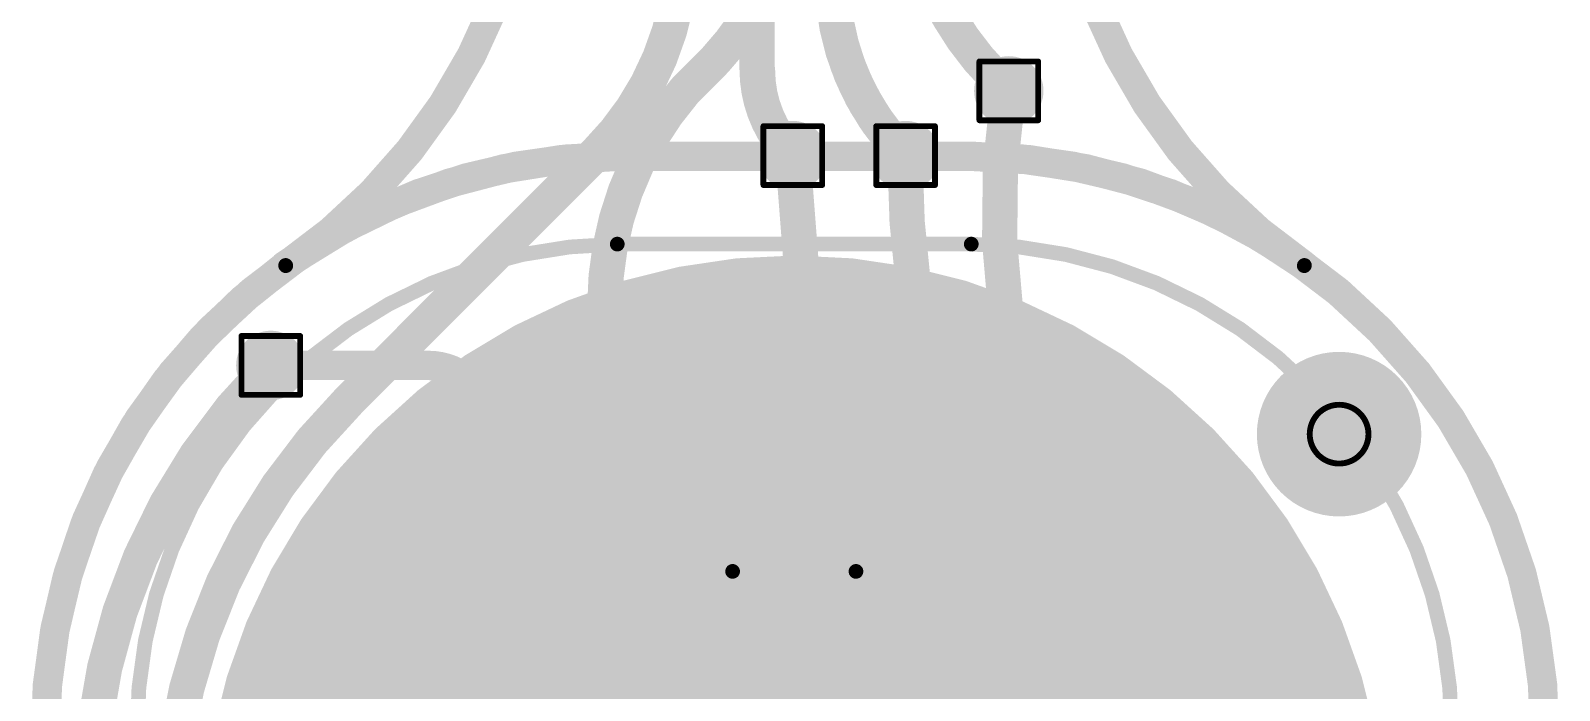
# Model space of a CAD drawing. Header units: inches. Extents: x 3 to 457, y -41 to 239.
# Drawn here: x 26.13 to 39.35, y 24.61 to 30.32 of the extents above; entities that cross this region are included whole.
import ezdxf

# ---------------------------------------------------------------- set-up
doc = ezdxf.new("R2010")
doc.units = ezdxf.units.IN
for name, color, linetype in [('Board Outline', 216, 'Continuous'), ('Bottom Layer', 5, 'Continuous'), ('Bottom Overlay', 54, 'Continuous'), ('Bottom Paste', 16, 'Continuous'), ('Bottom Solder', 6, 'Continuous'), ('Drill Drawing', 1, 'Continuous'), ('Fabrication', 76, 'Continuous'), ('Pad Holes', 156, 'Continuous'), ('Top Layer', 1, 'Continuous'), ('Top Overlay', 2, 'Continuous'), ('Top Paste', 8, 'Continuous'), ('Top Solder', 216, 'Continuous'), ('Via Holes', 16, 'Continuous')]:
    doc.layers.add(name, color=color, linetype=linetype)

# ---------------------------------------------------------------- blocks, each defined once
blk = doc.blocks.new('R___0603_29')
at = {"layer": 'Top Layer'}
for points in [[(-0.3809999999999999, 0.4445), (-0.3809999999999999, -0.4445), (-1.143, -0.4445), (-1.143, 0.4445)], [(1.143, 0.4445), (1.143, -0.4445), (0.3809999999999999, -0.4445), (0.3809999999999999, 0.4445)]]:
    blk.add_hatch(color=1, dxfattribs=at).paths.add_polyline_path(points)
at = {"layer": 'Top Paste'}
for points in [[(-0.3809999999999999, 0.4445), (-0.3809999999999999, -0.4445), (-1.143, -0.4445), (-1.143, 0.4445)], [(1.143, 0.4445), (1.143, -0.4445), (0.3809999999999999, -0.4445), (0.3809999999999999, 0.4445)]]:
    blk.add_hatch(color=8, dxfattribs=at).paths.add_polyline_path(points)
at = {"layer": 'Top Solder'}
for points in [[(-0.2794, 0.5460999999999999), (-0.2794, -0.5460999999999999), (-1.2446, -0.5460999999999999), (-1.2446, 0.5460999999999999)], [(1.2446, 0.5460999999999999), (1.2446, -0.5460999999999999), (0.2794, -0.5460999999999999), (0.2794, 0.5460999999999999)]]:
    blk.add_hatch(color=216, dxfattribs=at).paths.add_polyline_path(points)
at = {"layer": 'Top Overlay', "const_width": 0.127}
for points in [[(-1.2192, 0.5334), (1.2192, 0.5334)], [(-1.2192, 0.5334), (-1.2192, -0.5334)], [(1.2192, 0.5334), (1.2192, -0.5334)], [(-1.2192, -0.5334), (1.2192, -0.5334)]]:
    blk.add_lwpolyline(points, dxfattribs=at)
at = {"layer": 'Top Overlay', "const_width": 0.0635}
for points in [[(-1.25095, 0.5334, 1), (-1.18745, 0.5334, 1)], [(-1.25095, 0.5334, 1), (-1.18745, 0.5334, 1)], [(1.18745, 0.5334, 1), (1.25095, 0.5334, 1)], [(1.18745, 0.5334, 1), (1.25095, 0.5334, 1)], [(-1.25095, -0.5334, 1), (-1.18745, -0.5334, 1)], [(-1.25095, -0.5334, 1), (-1.18745, -0.5334, 1)], [(1.18745, -0.5334, 1), (1.25095, -0.5334, 1)], [(1.18745, -0.5334, 1), (1.25095, -0.5334, 1)]]:
    blk.add_lwpolyline(points, format="xyb", close=True, dxfattribs=at)
blk = doc.blocks.new('SEMG_PAD_B_59')
at = {"layer": 'Bottom Layer'}
h = blk.add_hatch(color=5, dxfattribs=at)
edge = h.paths.add_edge_path()
edge.add_arc((2.794e-05, -9.98718602), 5.00000016, 0, 360)
at = {"layer": 'Bottom Paste'}
h = blk.add_hatch(color=16, dxfattribs=at)
edge = h.paths.add_edge_path()
edge.add_arc((2.794e-05, -9.98718602), 5.00000016, 0, 360)
at = {"layer": 'Bottom Solder'}
h = blk.add_hatch(color=6, dxfattribs=at)
edge = h.paths.add_edge_path()
edge.add_arc((2.794e-05, -9.98718602), 5.10160016, 0, 360)
at = {"layer": 'Bottom Overlay', "const_width": 0.127}
for points in [[(-1.53065988, -15.21263658, -0.4142135623730932), (-5.68320682, -10.9657134)], [(5.683262699999999, -10.9657134, -0.4142135623730934), (1.53071576, -15.21263658)]]:
    blk.add_lwpolyline(points, format="xyb", dxfattribs=at)
blk.add_lwpolyline([(1.53071576, -15.21263658), (-1.53065988, -15.21263658)], dxfattribs=at)
at = {"layer": 'Bottom Overlay', "const_width": 0.0635}
for points in [[(-1.56240988, -15.21263658, 1), (-1.49890988, -15.21263658, 1)], [(-1.56240988, -15.21263658, 1), (-1.49890988, -15.21263658, 1)], [(1.49896576, -15.21263658, 1), (1.56246576, -15.21263658, 1)], [(1.49896576, -15.21263658, 1), (1.56246576, -15.21263658, 1)]]:
    blk.add_lwpolyline(points, format="xyb", close=True, dxfattribs=at)

msp = doc.modelspace()

# ---------------------------------------------------------------- hatches: boundary and pattern name
at = {"layer": 'Bottom Layer'}
h = msp.add_hatch(color=5, dxfattribs=at)
edge = h.paths.add_edge_path()
edge.add_arc((34.58543756, 29.79422032), 0.2999994, 0, 360)
h = msp.add_hatch(color=5, dxfattribs=at)
edge = h.paths.add_edge_path()
edge.add_arc((32.71750886, 29.2347904), 0.2999994, 0, 360)
h = msp.add_hatch(color=5, dxfattribs=at)
edge = h.paths.add_edge_path()
edge.add_arc((33.69296284, 29.2347904), 0.2999994, 0, 360)
h = msp.add_hatch(color=5, dxfattribs=at)
edge = h.paths.add_edge_path()
edge.add_arc((28.20355548, 27.42188064), 0.2999994, 0, 360)
at = {"layer": 'Bottom Solder'}
h = msp.add_hatch(color=6, dxfattribs=at)
edge = h.paths.add_edge_path()
edge.add_arc((37.44172852, 26.82789402), 0.1016, 0, 360)
at = {"layer": 'Pad Holes'}
h = msp.add_hatch(color=7, dxfattribs=at)
edge = h.paths.add_edge_path()
edge.add_arc((37.44172852, 26.82789402), 0.499999, 0, 360)
at = {"layer": 'Top Layer'}
h = msp.add_hatch(color=1, dxfattribs=at)
edge = h.paths.add_edge_path()
edge.add_arc((34.58543756, 29.79422032), 0.2999994, 0, 360)
h = msp.add_hatch(color=1, dxfattribs=at)
edge = h.paths.add_edge_path()
edge.add_arc((32.71750886, 29.2347904), 0.2999994, 0, 360)
h = msp.add_hatch(color=1, dxfattribs=at)
edge = h.paths.add_edge_path()
edge.add_arc((33.69296284, 29.2347904), 0.2999994, 0, 360)
h = msp.add_hatch(color=1, dxfattribs=at)
edge = h.paths.add_edge_path()
edge.add_arc((28.20355548, 27.42188064), 0.2999994, 0, 360)
at = {"layer": 'Top Solder'}
h = msp.add_hatch(color=216, dxfattribs=at)
edge = h.paths.add_edge_path()
edge.add_arc((37.44172852, 26.82789402), 0.1016, 0, 360)
at = {"layer": 'Via Holes'}
h = msp.add_hatch(color=7, dxfattribs=at)
edge = h.paths.add_edge_path()
edge.add_arc((34.58543756, 29.79422032), 0.1499997, 0, 360)
h = msp.add_hatch(color=7, dxfattribs=at)
edge = h.paths.add_edge_path()
edge.add_arc((32.71750886, 29.2347904), 0.1499997, 0, 360)
h = msp.add_hatch(color=7, dxfattribs=at)
edge = h.paths.add_edge_path()
edge.add_arc((33.69296284, 29.2347904), 0.1499997, 0, 360)
h = msp.add_hatch(color=7, dxfattribs=at)
edge = h.paths.add_edge_path()
edge.add_arc((28.20355548, 27.42188064), 0.1499997, 0, 360)

# ---------------------------------------------------------------- linework, layer by layer
at = {"layer": 'Board Outline', "const_width": 0.127}
for points in [[(30.50129536, 32.46091044, -0.2500687460615742), (28.33271956, 28.28376106)], [(37.14049214, 28.28374836, -0.2500687460615744), (34.97191634, 32.46089774)], [(26.25351874, 24.17255262, -0.2441754300213252), (28.33124636, 28.28580576)], [(37.14196534, 28.28579306, -0.2441754300213249), (39.21969296, 24.17253992)]]:
    msp.add_lwpolyline(points, format="xyb", dxfattribs=at)
at = {"layer": 'Board Outline', "const_width": 0.0635}
for points in [[(28.29949636, 28.28580576, 1), (28.36299636, 28.28580576, 1)], [(28.30096956, 28.28376106, 1), (28.36446956, 28.28376106, 1)], [(37.10874214, 28.28374836, 1), (37.17224213999999, 28.28374836, 1)], [(37.11021534, 28.28579306, 1), (37.17371533999999, 28.28579306, 1)]]:
    msp.add_lwpolyline(points, format="xyb", close=True, dxfattribs=at)
at = {"layer": 'Bottom Layer', "const_width": 0.3048}
for points in [[(32.40877185999999, 29.98014832), (32.40877185999999, 55.39452218)], [(34.4726895, 29.90696838), (34.58543756, 29.79422032)], [(28.88460568, 27.12247052), (31.01876448, 29.25662932)]]:
    msp.add_lwpolyline(points, dxfattribs=at)
for points in [[(34.4726895, 29.90696838, -0.198912367379658), (33.72874127999999, 31.70302016)], [(31.75877316, 31.0431688, -0.1989123673796573), (31.01876448, 29.25662932)], [(33.69296284, 29.2347904, -0.198912367379658), (33.0587731, 30.76585922)], [(33.69296284, 29.2347904, -0.198912367379658), (33.06271518, 30.75634184)], [(32.71750886, 29.2347904, -0.198912367379658), (32.40877185999999, 29.98014832)], [(32.71750886, 29.2347904, -0.198912367379658), (32.41270886, 29.97064364)], [(26.68003554, 24.31294096, -0.16654737927906), (28.20355548, 27.42188064)], [(27.32113408, 23.19425892, -0.2063182468642115), (28.88460568, 27.12247052)]]:
    msp.add_lwpolyline(points, format="xyb", dxfattribs=at)
at = {"layer": 'Bottom Layer', "const_width": 0.1524}
for points in [[(32.33257186, 29.98014832, 1), (32.48497186, 29.98014832, 1)], [(32.33257186, 29.98014832, 1), (32.48497186, 29.98014832, 1)], [(32.33650886, 29.97064364, 1), (32.48890886, 29.97064364, 1)], [(34.39648949999999, 29.90696838, 1), (34.54888949999999, 29.90696838, 1)], [(34.39648949999999, 29.90696838, 1), (34.54888949999999, 29.90696838, 1)], [(34.50923756, 29.79422032, 1), (34.66163756, 29.79422032, 1)], [(30.94256448, 29.25662932, 1), (31.09496448, 29.25662932, 1)], [(30.94256448, 29.25662932, 1), (31.09496448, 29.25662932, 1)], [(32.64130886, 29.2347904, 1), (32.79370886, 29.2347904, 1)], [(32.64130886, 29.2347904, 1), (32.79370886, 29.2347904, 1)], [(33.61676284, 29.2347904, 1), (33.76916284, 29.2347904, 1)], [(33.61676284, 29.2347904, 1), (33.76916284, 29.2347904, 1)], [(28.12735548, 27.42188064, 1), (28.27975548, 27.42188064, 1)], [(28.80840568, 27.12247052, 1), (28.96080568, 27.12247052, 1)], [(28.80840568, 27.12247052, 1), (28.96080568, 27.12247052, 1)]]:
    msp.add_lwpolyline(points, format="xyb", close=True, dxfattribs=at)
at = {"layer": 'Drill Drawing', "const_width": 0.0508}
for points in [[(34.33143756, 30.04822032), (34.83943756, 30.04822032)], [(34.33143756, 29.54022032), (34.33143756, 30.04822032)], [(34.83943756, 29.54022032), (34.83943756, 30.04822032)], [(32.46350886, 29.4887904), (32.97150886, 29.4887904)], [(32.46350886, 28.9807904), (32.46350886, 29.4887904)], [(32.97150886, 28.9807904), (32.97150886, 29.4887904)], [(33.43896283999999, 29.4887904), (33.94696284, 29.4887904)], [(33.43896283999999, 28.9807904), (33.43896283999999, 29.4887904)], [(33.94696284, 28.9807904), (33.94696284, 29.4887904)], [(34.33143756, 29.54022032), (34.83943756, 29.54022032)], [(32.46350886, 28.9807904), (32.97150886, 28.9807904)], [(33.43896283999999, 28.9807904), (33.94696284, 28.9807904)], [(27.94955548, 27.67588064), (28.45755548, 27.67588064)], [(27.94955548, 27.16788064), (27.94955548, 27.67588064)], [(28.45755548, 27.16788064), (28.45755548, 27.67588064)], [(27.94955548, 27.16788064), (28.45755548, 27.16788064)]]:
    msp.add_lwpolyline(points, dxfattribs=at)
at = {"layer": 'Drill Drawing'}
for points, const_width in [([(34.31873756, 30.04822032, 1), (34.34413756, 30.04822032, 1)], 0.0254), ([(34.31873756, 30.04822032, 1), (34.34413756, 30.04822032, 1)], 0.0254), ([(34.82673756, 30.04822032, 1), (34.85213756, 30.04822032, 1)], 0.0254), ([(34.82673756, 30.04822032, 1), (34.85213756, 30.04822032, 1)], 0.0254), ([(32.45080886, 29.4887904, 1), (32.47620886, 29.4887904, 1)], 0.0254), ([(32.45080886, 29.4887904, 1), (32.47620886, 29.4887904, 1)], 0.0254), ([(32.95880886, 29.4887904, 1), (32.98420886, 29.4887904, 1)], 0.0254), ([(32.95880886, 29.4887904, 1), (32.98420886, 29.4887904, 1)], 0.0254), ([(33.42626284, 29.4887904, 1), (33.45166284, 29.4887904, 1)], 0.0254), ([(33.42626284, 29.4887904, 1), (33.45166284, 29.4887904, 1)], 0.0254), ([(33.93426284, 29.4887904, 1), (33.95966283999999, 29.4887904, 1)], 0.0254), ([(33.93426284, 29.4887904, 1), (33.95966283999999, 29.4887904, 1)], 0.0254), ([(34.31873756, 29.54022032, 1), (34.34413756, 29.54022032, 1)], 0.0254), ([(34.31873756, 29.54022032, 1), (34.34413756, 29.54022032, 1)], 0.0254), ([(34.82673756, 29.54022032, 1), (34.85213756, 29.54022032, 1)], 0.0254), ([(34.82673756, 29.54022032, 1), (34.85213756, 29.54022032, 1)], 0.0254), ([(32.45080886, 28.9807904, 1), (32.47620886, 28.9807904, 1)], 0.0254), ([(32.45080886, 28.9807904, 1), (32.47620886, 28.9807904, 1)], 0.0254), ([(32.95880886, 28.9807904, 1), (32.98420886, 28.9807904, 1)], 0.0254), ([(32.95880886, 28.9807904, 1), (32.98420886, 28.9807904, 1)], 0.0254), ([(33.42626284, 28.9807904, 1), (33.45166284, 28.9807904, 1)], 0.0254), ([(33.42626284, 28.9807904, 1), (33.45166284, 28.9807904, 1)], 0.0254), ([(33.93426284, 28.9807904, 1), (33.95966283999999, 28.9807904, 1)], 0.0254), ([(33.93426284, 28.9807904, 1), (33.95966283999999, 28.9807904, 1)], 0.0254), ([(27.93685548, 27.67588064, 1), (27.96225548, 27.67588064, 1)], 0.0254), ([(27.93685548, 27.67588064, 1), (27.96225548, 27.67588064, 1)], 0.0254), ([(28.44485548, 27.67588064, 1), (28.47025548, 27.67588064, 1)], 0.0254), ([(28.44485548, 27.67588064, 1), (28.47025548, 27.67588064, 1)], 0.0254), ([(27.93685548, 27.16788064, 1), (27.96225548, 27.16788064, 1)], 0.0254), ([(27.93685548, 27.16788064, 1), (27.96225548, 27.16788064, 1)], 0.0254), ([(28.44485548, 27.16788064, 1), (28.47025548, 27.16788064, 1)], 0.0254), ([(28.44485548, 27.16788064, 1), (28.47025548, 27.16788064, 1)], 0.0254), ([(37.69572852, 26.82789402, 1), (37.18772852, 26.82789402, 1)], 0.0508), ([(37.17502852, 26.82789402, 1), (37.20042852, 26.82789402, 1)], 0.0254), ([(37.68302851999999, 26.82789402, 1), (37.70842852, 26.82789402, 1)], 0.0254)]:
    msp.add_lwpolyline(points, format="xyb", close=True, dxfattribs=dict(at, const_width=const_width))
at = {"layer": 'Fabrication', "const_width": 0.254}
for points in [[(30.50129536, 32.46091044, -0.2500687460615742), (28.33271956, 28.28376106)], [(37.14049214, 28.28374836, -0.2500687460615744), (34.97191634, 32.46089774)], [(26.25332316, 24.17249674, -0.414213562373093), (31.19683118, 29.22835912)], [(28.3238575, 28.28374836, -0.1546127337349249), (31.19247, 29.22811528)], [(34.27187963999999, 29.22811528, -0.1546127337349248), (37.14049214, 28.28374836)], [(34.27618494, 29.22835912, -0.414213562373093), (39.21969296, 24.17249674)], [(26.25351874, 24.17256532, -0.2441754300213252), (28.33124636, 28.28581846)]]:
    msp.add_lwpolyline(points, format="xyb", dxfattribs=at)
for points in [[(31.19247, 29.22811528), (34.27182376, 29.22811528)], [(31.19683118, 29.22835912), (34.27618494, 29.22835912)]]:
    msp.add_lwpolyline(points, dxfattribs=at)
at = {"layer": 'Fabrication'}
for points, const_width in [([(31.12897, 29.22811528, 1), (31.25597, 29.22811528, 1)], 0.127), ([(31.12897, 29.22811528, 1), (31.25597, 29.22811528, 1)], 0.127), ([(31.13333118, 29.22835912, 1), (31.26033118, 29.22835912, 1)], 0.127), ([(31.13333118, 29.22835912, 1), (31.26033118, 29.22835912, 1)], 0.127), ([(34.20832376, 29.22811528, 1), (34.33532376, 29.22811528, 1)], 0.127), ([(34.20837964, 29.22811528, 1), (34.33537964, 29.22811528, 1)], 0.127), ([(34.21268494, 29.22835912, 1), (34.33968494, 29.22835912, 1)], 0.127), ([(34.21268494, 29.22835912, 1), (34.33968494, 29.22835912, 1)], 0.127), ([(37.73028014, 23.2447211, 1), (27.73027982, 23.2447211, 1)], 0.254), ([(28.2603575, 28.28374836, 1), (28.3873575, 28.28374836, 1)], 0.127), ([(28.26774636, 28.28581846, 1), (28.39474636, 28.28581846, 1)], 0.127), ([(28.26921956, 28.28376106, 1), (28.39621956, 28.28376106, 1)], 0.127), ([(37.07699214, 28.28374836, 1), (37.20399214, 28.28374836, 1)], 0.127), ([(37.07699214, 28.28374836, 1), (37.20399214, 28.28374836, 1)], 0.127), ([(38.025959, 26.82789402, 1), (36.85749804, 26.82789402, 1)], 0.254), ([(36.79399804, 26.82789402, 1), (36.92099804, 26.82789402, 1)], 0.127), ([(37.962459, 26.82789402, 1), (38.089459, 26.82789402, 1)], 0.127)]:
    msp.add_lwpolyline(points, format="xyb", close=True, dxfattribs=dict(at, const_width=const_width))
at = {"layer": 'Top Layer'}
for points, const_width in [([(32.39599566, 30.53549646, -0.0572308832845972), (32.05369256, 30.06781388)], 0.3048), ([(32.05369256, 30.06781388, -0.0098089855430477), (31.98462488, 29.99598268)], 0.3048), ([(31.09202062, 27.9372949, -0.1800640311468225), (31.7833375, 29.7946953)], 0.3048), ([(35.39786418, 25.37784612, -0.170217538407108), (34.58233876, 29.79470038)], 0.3048), ([(33.85486498, 27.53895686, -0.049426107482027), (33.6876136, 29.22676146)], 0.3048), ([(33.66323976, 25.57522698, -0.1226859817059774), (32.79947465999999, 28.17193502)], 0.3048), ([(34.51566884, 25.65057608, -0.0671718290911977), (33.8548726, 27.5389594)], 0.3048), ([(29.56637724, 27.42188064, -0.4142135623730951), (30.08963756, 26.89862032)], 0.254), ([(31.73734318, 25.18482136, -0.4142135623730951), (31.09202316, 25.83014138)], 0.3048), ([(35.40708692, 25.36178062, -0.0006822685684778), (35.39786418, 25.37784612)], 0.3048), ([(32.76055932, 24.95980784, -0.198912367379658), (32.71750886, 25.0637421)], 0.3048)]:
    msp.add_lwpolyline(points, format="xyb", dxfattribs=dict(at, const_width=const_width))
for points, const_width in [([(31.7833375, 29.7946953), (31.98462488, 29.99598268)], 0.3048), ([(32.71750886, 29.2347904), (32.79947974, 28.17194264)], 0.3048), ([(33.6876136, 29.22676146), (33.69296284, 29.2347904)], 0.3048), ([(33.6876136, 29.22676908), (33.69296284, 29.2347904)], 0.3048), ([(31.09202316, 25.83014138), (31.09202316, 27.9372949)], 0.3048), ([(33.85486498, 27.53895686), (33.8548726, 27.5389594)], 0.3048), ([(28.20355548, 27.42188064), (29.56637724, 27.42188064)], 0.254), ([(30.08963756, 24.13002032), (30.08963756, 26.89862032)], 0.254), ([(34.5156663, 25.65057862), (34.53294846, 25.61682456)], 0.3048), ([(33.66323721999999, 25.57522444), (33.66627506, 25.57044416)], 0.3048), ([(33.66627506, 25.57044416), (35.29208079999999, 22.77813834)], 0.3048), ([(34.53294846, 25.61682456), (35.39317788, 23.94636562)], 0.3048), ([(35.40708438, 25.36178062), (35.75247865999999, 24.89760324)], 0.3048), ([(31.73734318, 25.18482136), (32.71750886, 25.18482136)], 0.3048), ([(35.75247865999999, 24.89760324), (37.73503755999999, 22.91504434)], 0.3048)]:
    msp.add_lwpolyline(points, dxfattribs=dict(at, const_width=const_width))
for points, const_width in [([(31.90842488, 29.99598268, 1), (32.06082488, 29.99598268, 1)], 0.1524), ([(31.90842488, 29.99598268, 1), (32.06082488, 29.99598268, 1)], 0.1524), ([(31.97749256, 30.06781388, 1), (32.12989255999999, 30.06781388, 1)], 0.1524), ([(31.97749256, 30.06781388, 1), (32.12989255999999, 30.06781388, 1)], 0.1524), ([(31.7071375, 29.7946953, 1), (31.8595375, 29.7946953, 1)], 0.1524), ([(31.7071375, 29.7946953, 1), (31.8595375, 29.7946953, 1)], 0.1524), ([(34.50613876, 29.79470038, 1), (34.65853876, 29.79470038, 1)], 0.1524), ([(32.64130886, 29.2347904, 1), (32.79370886, 29.2347904, 1)], 0.1524), ([(33.6114136, 29.22676908, 1), (33.7638136, 29.22676908, 1)], 0.1524), ([(33.6114136, 29.22676146, 1), (33.7638136, 29.22676146, 1)], 0.1524), ([(33.6114136, 29.22676146, 1), (33.7638136, 29.22676146, 1)], 0.1524), ([(33.61676284, 29.2347904, 1), (33.76916284, 29.2347904, 1)], 0.1524), ([(33.61676284, 29.2347904, 1), (33.76916284, 29.2347904, 1)], 0.1524), ([(32.72327466, 28.17193502, 1), (32.87567466, 28.17193502, 1)], 0.1524), ([(32.72327974, 28.17194264, 1), (32.87567974, 28.17194264, 1)], 0.1524), ([(31.01582062, 27.9372949, 1), (31.16822062, 27.9372949, 1)], 0.1524), ([(31.01582316, 27.9372949, 1), (31.16822316, 27.9372949, 1)], 0.1524), ([(33.77866497999999, 27.53895686, 1), (33.93106498, 27.53895686, 1)], 0.1524), ([(33.77866497999999, 27.53895686, 1), (33.93106498, 27.53895686, 1)], 0.1524), ([(33.7786726, 27.5389594, 1), (33.9310726, 27.5389594, 1)], 0.1524), ([(33.7786726, 27.5389594, 1), (33.9310726, 27.5389594, 1)], 0.1524), ([(28.14005548, 27.42188064, 1), (28.26705548, 27.42188064, 1)], 0.127), ([(29.50287724, 27.42188064, 1), (29.62987724, 27.42188064, 1)], 0.127), ([(29.50287724, 27.42188064, 1), (29.62987724, 27.42188064, 1)], 0.127), ([(30.02613756, 26.89862032, 1), (30.15313756, 26.89862032, 1)], 0.127), ([(30.02613756, 26.89862032, 1), (30.15313756, 26.89862032, 1)], 0.127), ([(31.01582316, 25.83014138, 1), (31.16822316, 25.83014138, 1)], 0.1524), ([(31.01582316, 25.83014138, 1), (31.16822316, 25.83014138, 1)], 0.1524), ([(34.4394663, 25.65057862, 1), (34.5918663, 25.65057862, 1)], 0.1524), ([(34.43946884, 25.65057608, 1), (34.59186884, 25.65057608, 1)], 0.1524), ([(33.58703722, 25.57522444, 1), (33.73943722, 25.57522444, 1)], 0.1524), ([(33.58703976, 25.57522698, 1), (33.73943976, 25.57522698, 1)], 0.1524), ([(33.59007506, 25.57044416, 1), (33.74247506, 25.57044416, 1)], 0.1524), ([(33.59007506, 25.57044416, 1), (33.74247506, 25.57044416, 1)], 0.1524), ([(34.45674846, 25.61682456, 1), (34.60914846, 25.61682456, 1)], 0.1524), ([(34.45674846, 25.61682456, 1), (34.60914846, 25.61682456, 1)], 0.1524), ([(35.32166418, 25.37784612, 1), (35.47406418, 25.37784612, 1)], 0.1524), ([(35.32166418, 25.37784612, 1), (35.47406418, 25.37784612, 1)], 0.1524), ([(35.33088437999999, 25.36178062, 1), (35.48328437999999, 25.36178062, 1)], 0.1524), ([(35.33088692, 25.36178062, 1), (35.48328692, 25.36178062, 1)], 0.1524), ([(31.66114318, 25.18482136, 1), (31.81354318, 25.18482136, 1)], 0.1524), ([(31.66114318, 25.18482136, 1), (31.81354318, 25.18482136, 1)], 0.1524), ([(32.64130886, 25.18482136, 1), (32.79370886, 25.18482136, 1)], 0.1524), ([(32.64130886, 25.0637421, 1), (32.79370886, 25.0637421, 1)], 0.1524), ([(32.68435932, 24.95980784, 1), (32.83675932, 24.95980784, 1)], 0.1524), ([(35.67627866, 24.89760324, 1), (35.82867866, 24.89760324, 1)], 0.1524), ([(35.67627866, 24.89760324, 1), (35.82867866, 24.89760324, 1)], 0.1524)]:
    msp.add_lwpolyline(points, format="xyb", close=True, dxfattribs=dict(at, const_width=const_width))

# ---------------------------------------------------------------- block references
for name, p, rotation in [('SEMG_PAD_B_59', (32.73030792, 13.25753508), 180), ('R___0603_29', (32.73030792, 24.42282136), 90)]:
    msp.add_blockref(name, p, dxfattribs=dict(rotation=rotation))

doc.saveas('drawing.dxf')
